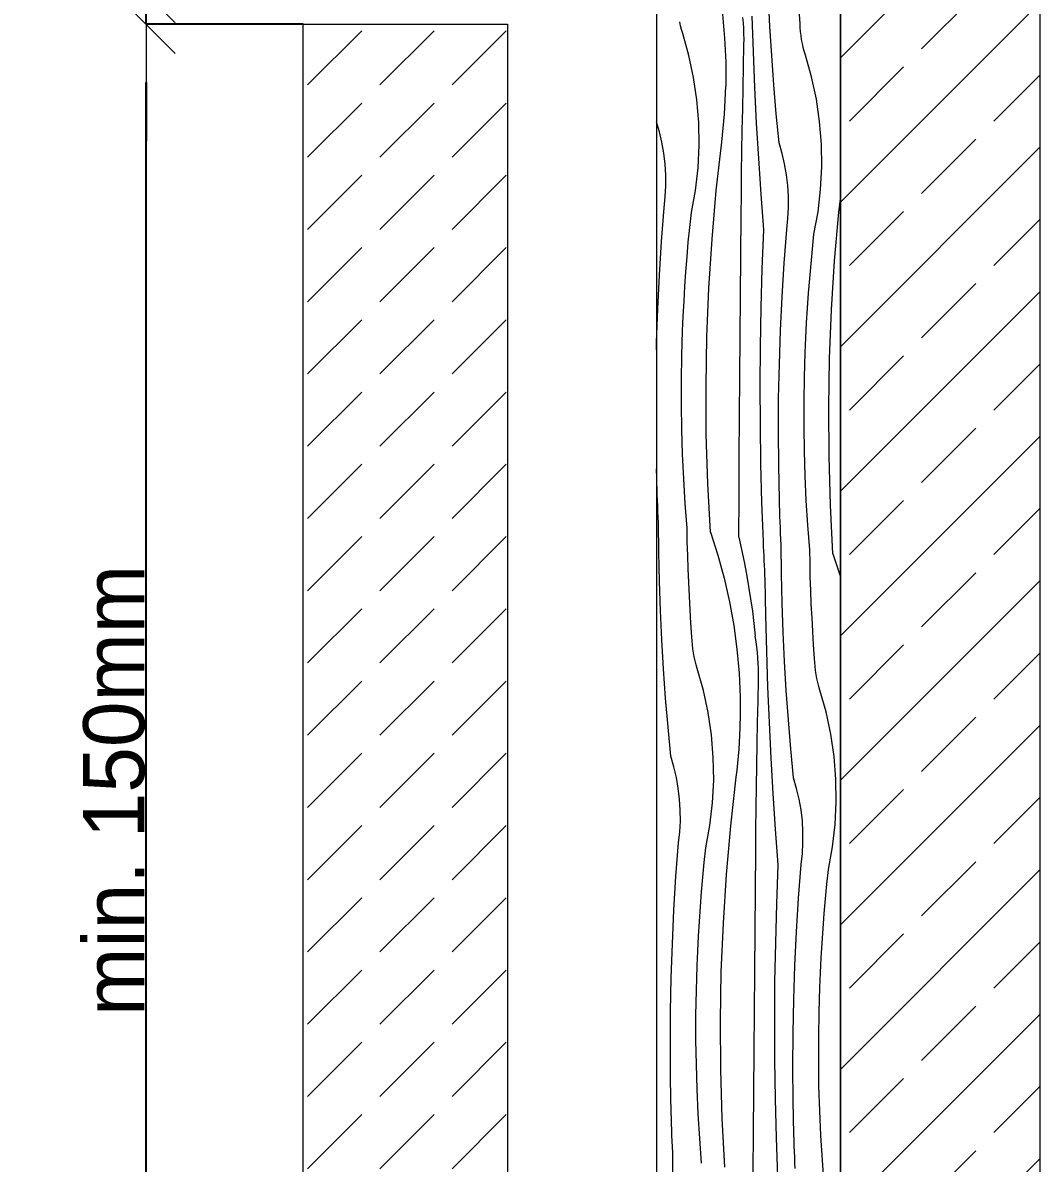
# Model space of a CAD drawing. Header units: millimetres. Extents: x -7826 to 55813, y 465 to 25965.
# Drawn here: x 48603 to 49599, y 6518 to 7634 of the extents above; entities that cross this region are included whole.
import ezdxf

# ---------------------------------------------------------------- set-up
doc = ezdxf.new("R2010")
doc.units = ezdxf.units.MM
doc.layers.add('2D Drafting - General2', color=251, linetype='Continuous', lineweight=15)
doc.layers.add('2D Drafting - General81', color=251, linetype='Continuous', lineweight=20)
doc.layers.add('Wymiarowanie', color=7, linetype='Continuous')
doc.styles.add('GENERATED_STYLE_3', font='kartika.ttf')
doc.dimstyles.new('GENERATED_STYLE__7', dxfattribs={"dimtxt": 60.000002, "dimasz": 57, "dimexe": 0.18, "dimexo": 0, "dimgap": 0.09, "dimtad": 1, "dimdec": 1, "dimlfac": 0.1, "dimzin": 0, "dimdsep": 46, "dimtxsty": 'GENERATED_STYLE_3', "dimblk": 'ARROWHEAD_6', "dimblk1": 'ARROWHEAD_6', "dimblk2": 'ARROWHEAD_6', "dimcen": 0.09, "dimclrd": 161, "dimclre": 161, "dimclrt": 161, "dimadec": 0, "dimazin": 0, "dimtfac": 1, "dimtdec": 4, "dimtmove": 0, "dimatfit": 3, "dimfxl": 0, "dimtolj": 1, "dimtzin": 0, "dimarcsym": 0})

# ---------------------------------------------------------------- blocks, each defined once
blk = doc.blocks.new('*X18')
at = {"layer": '2D Drafting - General81', "linetype": 'Continuous'}
for p, q in [((-49469.1, 56272.4), (-49470.4, 56300.9)), ((-49515.6, 56284.4), (-49513.5, 56261)), ((-49495.1, 56275.8), (-49495.6, 56281.2)), ((-49485.3, 56247.6), (-49486.5, 56282.5)), ((-49439.6, 56275.3), (-49440.6, 56288.5)), ((-49556.6, 56273), (-49557.4, 56276.8)), ((-49555.6, 56269.2), (-49556.6, 56273)), ((-49494.8, 56270.5), (-49495.1, 56275.8)), ((-49494.6, 56265.1), (-49494.8, 56270.5)), ((-49467.4, 56243.9), (-49469.1, 56272.4)), ((-49439.5, 56271.3), (-49439.6, 56275.3)), ((-49439.2, 56267.4), (-49439.5, 56271.3)), ((-49554.5, 56265.4), (-49555.6, 56269.2)), ((-49548.4, 56244), (-49554.5, 56265.4)), ((-49513.5, 56261), (-49512.4, 56237.5)), ((-49494.5, 56259.7), (-49494.6, 56265.1)), ((-49494.6, 56254.3), (-49494.5, 56259.7)), ((-49438.7, 56263.5), (-49439.2, 56267.4)), ((-49438.1, 56259.6), (-49438.7, 56263.5)), ((-49437.4, 56255.7), (-49438.1, 56259.6)), ((-49495, 56233.4), (-49494.6, 56254.3)), ((-49483.9, 56212.7), (-49485.3, 56247.6)), ((-49436.5, 56251.8), (-49437.4, 56255.7)), ((-49435.5, 56248), (-49436.5, 56251.8)), ((-49434.4, 56244.2), (-49435.5, 56248)), ((-49543.8, 56222.4), (-49548.4, 56244)), ((-49512.4, 56237.5), (-49512.4, 56214)), ((-49465.3, 56215.3), (-49467.4, 56243.9)), ((-49428.4, 56222.9), (-49434.4, 56244.2)), ((-49495.4, 56212.5), (-49495, 56233.4)), ((-49540.6, 56200.4), (-49543.8, 56222.4)), ((-49463, 56186.9), (-49465.3, 56215.3)), ((-49423.7, 56201.2), (-49428.4, 56222.9)), ((-49512.8, 56200.2), (-49512.5, 56207.1)), ((-49512.5, 56207.1), (-49512.4, 56214)), ((-49495.8, 56191.6), (-49495.4, 56212.5)), ((-49482.2, 56177.8), (-49483.9, 56212.7)), ((-49538.8, 56178.3), (-49540.6, 56200.4)), ((-49513.6, 56186.5), (-49513.2, 56193.4)), ((-49513.2, 56193.4), (-49512.8, 56200.2)), ((-49420.5, 56179.2), (-49423.7, 56201.2)), ((-49514.1, 56179.7), (-49513.6, 56186.5)), ((-49496.2, 56170.8), (-49495.8, 56191.6)), ((-49460.2, 56158.4), (-49463, 56186.9)), ((-49577.3, 56169.3), (-49580.1, 56178.9)), ((-49538.4, 56156.1), (-49538.8, 56178.3)), ((-49515.5, 56166), (-49514.8, 56172.8)), ((-49514.8, 56172.8), (-49514.1, 56179.7)), ((-49496.5, 56149.9), (-49496.2, 56170.8)), ((-49480.1, 56143), (-49482.2, 56177.8)), ((-49418.7, 56157.1), (-49420.5, 56179.2)), ((-49574.8, 56158.9), (-49577.3, 56169.3)), ((-49573, 56148.3), (-49574.8, 56158.9)), ((-49521.6, 56111.6), (-49516.3, 56159.2)), ((-49516.3, 56159.2), (-49515.5, 56166)), ((-49457.2, 56148.1), (-49460.2, 56158.4)), ((-49571.7, 56137.6), (-49573, 56148.3)), ((-49539.5, 56134), (-49538.4, 56156.1)), ((-49496.8, 56129), (-49496.5, 56149.9)), ((-49454.8, 56137.7), (-49457.2, 56148.1)), ((-49418.4, 56135), (-49418.7, 56157.1)), ((-49571.1, 56126.9), (-49571.7, 56137.6)), ((-49477.8, 56108.2), (-49480.1, 56143)), ((-49452.9, 56127.1), (-49454.8, 56137.7)), ((-49571.1, 56116.2), (-49571.1, 56126.9)), ((-49542.1, 56111.9), (-49539.5, 56134)), ((-49497, 56108.1), (-49496.8, 56129)), ((-49451.7, 56116.5), (-49452.9, 56127.1)), ((-49419.5, 56112.8), (-49418.4, 56135)), ((-49571.6, 56105.5), (-49571.1, 56116.2)), ((-49451, 56105.8), (-49451.7, 56116.5)), ((-49572.8, 56094.8), (-49571.6, 56105.5)), ((-49546, 56090.1), (-49542.1, 56111.9)), ((-49525.8, 56064), (-49521.6, 56111.6)), ((-49497.2, 56087.2), (-49497, 56108.1)), ((-49475.2, 56073.3), (-49477.8, 56108.2)), ((-49451, 56095), (-49451, 56105.8)), ((-49422, 56090.8), (-49419.5, 56112.8)), ((-49401.6, 56090.5), (-49400.1, 56103.3)), ((-49575.3, 56061.9), (-49572.8, 56094.8)), ((-49451.6, 56084.3), (-49451, 56095)), ((-49547.6, 56075.7), (-49546, 56090.1)), ((-49497.6, 56047.8), (-49497.2, 56087.2)), ((-49452.7, 56073.7), (-49451.6, 56084.3)), ((-49426, 56068.9), (-49422, 56090.8)), ((-49405.8, 56042.8), (-49401.6, 56090.5)), ((-49549, 56061.2), (-49547.6, 56075.7)), ((-49476.7, 56035.2), (-49475.2, 56073.3)), ((-49455.2, 56040.7), (-49452.7, 56073.7)), ((-49577.3, 56028.9), (-49575.3, 56061.9)), ((-49550.2, 56046.8), (-49549, 56061.2)), ((-49528.9, 56016.3), (-49525.8, 56064)), ((-49427.5, 56054.5), (-49426, 56068.9)), ((-49551.4, 56032.3), (-49550.2, 56046.8)), ((-49497.9, 56008.5), (-49497.6, 56047.8)), ((-49428.9, 56040.1), (-49427.5, 56054.5)), ((-49457.2, 56007.7), (-49455.2, 56040.7)), ((-49430.2, 56025.6), (-49428.9, 56040.1)), ((-49408.8, 55995.1), (-49405.8, 56042.8)), ((-49578.9, 55995.9), (-49577.3, 56028.9)), ((-49552.4, 56017.9), (-49551.4, 56032.3)), ((-49477.7, 55997.1), (-49476.7, 56035.2)), ((-49431.3, 56011.2), (-49430.2, 56025.6)), ((-49553.2, 56003.4), (-49552.4, 56017.9)), ((-49530.9, 55968.5), (-49528.9, 56016.3)), ((-49554, 55988.9), (-49553.2, 56003.4)), ((-49498.2, 55969.2), (-49497.9, 56008.5)), ((-49458.8, 55974.7), (-49457.2, 56007.7)), ((-49432.3, 55996.7), (-49431.3, 56011.2)), ((-49580, 55962.9), (-49578.9, 55995.9)), ((-49478.4, 55958.9), (-49477.7, 55997.1)), ((-49433.2, 55982.2), (-49432.3, 55996.7)), ((-49410.8, 55947.3), (-49408.8, 55995.1)), ((-49554.6, 55974.4), (-49554, 55988.9)), ((-49433.9, 55967.7), (-49433.2, 55982.2)), ((-49555.3, 55950.2), (-49554.6, 55974.4)), ((-49498.5, 55929.8), (-49498.2, 55969.2)), ((-49459.9, 55941.7), (-49458.8, 55974.7)), ((-49580.1, 55955.8), (-49580, 55962.9)), ((-49531.7, 55920.7), (-49530.9, 55968.5)), ((-49478.6, 55920.8), (-49478.4, 55958.9)), ((-49434.5, 55953.2), (-49433.9, 55967.7)), ((-49555.7, 55926.1), (-49555.3, 55950.2)), ((-49435.3, 55929.1), (-49434.5, 55953.2)), ((-49411.6, 55899.5), (-49410.8, 55947.3)), ((-49460.6, 55908.6), (-49459.9, 55941.7)), ((-49555.7, 55902), (-49555.7, 55926.1)), ((-49498.8, 55890.5), (-49498.5, 55929.8)), ((-49435.6, 55904.9), (-49435.3, 55929.1)), ((-49531.4, 55872.9), (-49531.7, 55920.7)), ((-49478.4, 55882.6), (-49478.6, 55920.8)), ((-49555.3, 55877.8), (-49555.7, 55902)), ((-49460.8, 55875.6), (-49460.6, 55908.6)), ((-49435.6, 55880.8), (-49435.6, 55904.9)), ((-49499.1, 55851.1), (-49498.8, 55890.5)), ((-49411.3, 55851.7), (-49411.6, 55899.5)), ((-49477.9, 55844.4), (-49478.4, 55882.6)), ((-49435.3, 55856.6), (-49435.6, 55880.8)), ((-49554.6, 55853.7), (-49555.3, 55877.8)), ((-49530, 55825.1), (-49531.4, 55872.9)), ((-49460.5, 55842.6), (-49460.8, 55875.6)), ((-49553.5, 55829.5), (-49554.6, 55853.7)), ((-49499.4, 55811.8), (-49499.1, 55851.1)), ((-49434.5, 55832.5), (-49435.3, 55856.6)), ((-49409.9, 55803.9), (-49411.3, 55851.7)), ((-49579.9, 55830.7), (-49580.1, 55839.4)), ((-49476.9, 55806.3), (-49477.9, 55844.4)), ((-49459.9, 55809.5), (-49460.5, 55842.6)), ((-49579.8, 55825.1), (-49579.9, 55830.7)), ((-49579.6, 55819.6), (-49579.8, 55825.1)), ((-49552.1, 55805.4), (-49553.5, 55829.5)), ((-49527.4, 55777.3), (-49530, 55825.1)), ((-49433.5, 55808.4), (-49434.5, 55832.5)), ((-49579.4, 55814), (-49579.6, 55819.6)), ((-49579.2, 55808.5), (-49579.4, 55814)), ((-49579, 55802.9), (-49579.2, 55808.5)), ((-49578.8, 55797.4), (-49579, 55802.9)), ((-49550.3, 55781.4), (-49552.1, 55805.4)), ((-49499.6, 55772.4), (-49499.4, 55811.8)), ((-49475.5, 55768.2), (-49476.9, 55806.3)), ((-49459.7, 55804), (-49459.9, 55809.5)), ((-49459.5, 55798.4), (-49459.7, 55804)), ((-49432, 55784.3), (-49433.5, 55808.4)), ((-49407.4, 55756.2), (-49409.9, 55803.9)), ((-49578.6, 55791.8), (-49578.8, 55797.4)), ((-49578.3, 55786.3), (-49578.6, 55791.8)), ((-49459.3, 55792.9), (-49459.5, 55798.4)), ((-49459.2, 55787.3), (-49459.3, 55792.9)), ((-49578, 55757.7), (-49578.3, 55786.3)), ((-49550, 55768), (-49550.3, 55781.4)), ((-49458.9, 55781.8), (-49459.2, 55787.3)), ((-49458.7, 55776.2), (-49458.9, 55781.8)), ((-49430.2, 55760.2), (-49432, 55784.3)), ((-49549.6, 55754.7), (-49550, 55768)), ((-49527.4, 55777.3), (-49520.2, 55755)), ((-49499.6, 55772.4), (-49496.9, 55760.5)), ((-49475.3, 55763.5), (-49475.5, 55768.2)), ((-49458.5, 55770.7), (-49458.7, 55776.2)), ((-49458.2, 55765.1), (-49458.5, 55770.7)), ((-49577.3, 55729.2), (-49578, 55757.7)), ((-49496.9, 55760.5), (-49494.4, 55748.5)), ((-49475.1, 55758.8), (-49475.3, 55763.5)), ((-49474.9, 55754.2), (-49475.1, 55758.8)), ((-49457.9, 55736.6), (-49458.2, 55765.1)), ((-49429.9, 55746.9), (-49430.2, 55760.2)), ((-49549.2, 55741.4), (-49549.6, 55754.7)), ((-49520.2, 55755), (-49514, 55732.3)), ((-49494.4, 55748.5), (-49492.1, 55736.4)), ((-49474.7, 55749.5), (-49474.9, 55754.2)), ((-49474.4, 55744.8), (-49474.7, 55749.5)), ((-49429.6, 55733.6), (-49429.9, 55746.9)), ((-49407.4, 55756.2), (-49400.1, 55733.8)), ((-49548.6, 55728.1), (-49549.2, 55741.4)), ((-49492.1, 55736.4), (-49490, 55724.3)), ((-49474.2, 55740.1), (-49474.4, 55744.8)), ((-49474, 55735.5), (-49474.2, 55740.1)), ((-49473.7, 55730.8), (-49474, 55735.5)), ((-49457.2, 55708), (-49457.9, 55736.6)), ((-49576.3, 55700.6), (-49577.3, 55729.2)), ((-49548, 55714.8), (-49548.6, 55728.1)), ((-49514, 55732.3), (-49508.8, 55709.3)), ((-49490, 55724.3), (-49488, 55712.2)), ((-49473.2, 55695.9), (-49473.7, 55730.8)), ((-49429.1, 55720.2), (-49429.6, 55733.6)), ((-49400.1, 55733.8), (-49400.1, 55733.7)), ((-49547.3, 55701.5), (-49548, 55714.8)), ((-49488, 55712.2), (-49486.3, 55700.1)), ((-49428.6, 55706.9), (-49429.1, 55720.2)), ((-49546.4, 55688.2), (-49547.3, 55701.5)), ((-49508.8, 55709.3), (-49504.6, 55686.2)), ((-49456.2, 55679.4), (-49457.2, 55708)), ((-49427.9, 55693.6), (-49428.6, 55706.9)), ((-49574.9, 55672), (-49576.3, 55700.6)), ((-49486.3, 55700.1), (-49484.8, 55687.9)), ((-49472.3, 55661), (-49473.2, 55695.9)), ((-49427.2, 55680.3), (-49427.9, 55693.6)), ((-49545.5, 55674.9), (-49546.4, 55688.2)), ((-49504.6, 55686.2), (-49501.4, 55662.9)), ((-49484.8, 55687.9), (-49483.5, 55675.7)), ((-49454.8, 55650.9), (-49456.2, 55679.4)), ((-49426.4, 55667), (-49427.2, 55680.3)), ((-49573.2, 55643.5), (-49574.9, 55672)), ((-49545.3, 55671), (-49545.5, 55674.9)), ((-49545, 55667), (-49545.3, 55671)), ((-49482.6, 55670.4), (-49483.5, 55675.7)), ((-49481.9, 55665), (-49482.6, 55670.4)), ((-49544.6, 55663.1), (-49545, 55667)), ((-49544, 55659.2), (-49544.6, 55663.1)), ((-49543.2, 55655.3), (-49544, 55659.2)), ((-49501.4, 55662.9), (-49499.3, 55639.5)), ((-49481.4, 55659.7), (-49481.9, 55665)), ((-49480.9, 55654.3), (-49481.4, 55659.7)), ((-49471.1, 55626.1), (-49472.3, 55661)), ((-49425.4, 55653.7), (-49426.4, 55667)), ((-49542.4, 55651.5), (-49543.2, 55655.3)), ((-49541.4, 55647.7), (-49542.4, 55651.5)), ((-49540.2, 55643.9), (-49541.4, 55647.7)), ((-49480.6, 55648.9), (-49480.9, 55654.3)), ((-49480.4, 55643.6), (-49480.6, 55648.9)), ((-49453.1, 55622.3), (-49454.8, 55650.9)), ((-49425.3, 55649.8), (-49425.4, 55653.7)), ((-49424.9, 55645.9), (-49425.3, 55649.8)), ((-49424.5, 55641.9), (-49424.9, 55645.9)), ((-49571.2, 55615), (-49573.2, 55643.5)), ((-49534.2, 55622.5), (-49540.2, 55643.9)), ((-49499.3, 55639.5), (-49498.2, 55616)), ((-49480.3, 55638.2), (-49480.4, 55643.6)), ((-49480.4, 55632.8), (-49480.3, 55638.2)), ((-49423.9, 55638), (-49424.5, 55641.9)), ((-49423.2, 55634.2), (-49423.9, 55638)), ((-49422.3, 55630.3), (-49423.2, 55634.2)), ((-49480.8, 55611.9), (-49480.4, 55632.8)), ((-49469.7, 55591.2), (-49471.1, 55626.1)), ((-49421.3, 55626.5), (-49422.3, 55630.3)), ((-49420.2, 55622.7), (-49421.3, 55626.5)), ((-49414.1, 55601.4), (-49420.2, 55622.7)), ((-49568.8, 55586.5), (-49571.2, 55615)), ((-49529.6, 55600.8), (-49534.2, 55622.5)), ((-49498.2, 55616), (-49498.1, 55592.5)), ((-49481.2, 55591), (-49480.8, 55611.9)), ((-49451.1, 55593.8), (-49453.1, 55622.3)), ((-49526.4, 55578.9), (-49529.6, 55600.8)), ((-49409.5, 55579.7), (-49414.1, 55601.4)), ((-49498.3, 55585.6), (-49498.1, 55592.5)), ((-49481.6, 55570.1), (-49481.2, 55591)), ((-49468, 55556.3), (-49469.7, 55591.2)), ((-49448.7, 55565.4), (-49451.1, 55593.8)), ((-49566.1, 55558.1), (-49568.8, 55586.5)), ((-49524.6, 55556.8), (-49526.4, 55578.9)), ((-49499, 55571.9), (-49498.6, 55578.7)), ((-49498.6, 55578.7), (-49498.3, 55585.6)), ((-49406.3, 55557.7), (-49409.5, 55579.7)), ((-49499.4, 55565), (-49499, 55571.9)), ((-49482, 55549.2), (-49481.6, 55570.1)), ((-49563.1, 55547.8), (-49566.1, 55558.1)), ((-49524.2, 55534.6), (-49524.6, 55556.8)), ((-49500.6, 55551.3), (-49499.9, 55558.1)), ((-49499.9, 55558.1), (-49499.4, 55565)), ((-49465.9, 55521.5), (-49468, 55556.3)), ((-49446, 55536.9), (-49448.7, 55565.4)), ((-49404.5, 55535.6), (-49406.3, 55557.7)), ((-49560.6, 55537.3), (-49563.1, 55547.8)), ((-49502.1, 55537.6), (-49501.3, 55544.5)), ((-49501.3, 55544.5), (-49500.6, 55551.3)), ((-49482.3, 55528.4), (-49482, 55549.2)), ((-49558.8, 55526.8), (-49560.6, 55537.3)), ((-49525.3, 55512.5), (-49524.2, 55534.6)), ((-49507.4, 55490.1), (-49502.1, 55537.6)), ((-49443, 55526.6), (-49446, 55536.9)), ((-49404.2, 55513.4), (-49404.5, 55535.6)), ((-49557.5, 55516.1), (-49558.8, 55526.8)), ((-49482.5, 55507.5), (-49482.3, 55528.4)), ((-49440.5, 55516.2), (-49443, 55526.6)), ((-49556.9, 55505.4), (-49557.5, 55516.1)), ((-49527.9, 55490.4), (-49525.3, 55512.5)), ((-49463.6, 55486.6), (-49465.9, 55521.5)), ((-49438.7, 55505.6), (-49440.5, 55516.2)), ((-49405.3, 55491.3), (-49404.2, 55513.4)), ((-49556.8, 55494.7), (-49556.9, 55505.4)), ((-49482.8, 55486.6), (-49482.5, 55507.5)), ((-49437.4, 55495), (-49438.7, 55505.6)), ((-49557.4, 55484), (-49556.8, 55494.7)), ((-49531.8, 55468.6), (-49527.9, 55490.4)), ((-49511.6, 55442.5), (-49507.4, 55490.1)), ((-49436.8, 55484.2), (-49437.4, 55495)), ((-49407.8, 55469.3), (-49405.3, 55491.3)), ((-49558.6, 55473.3), (-49557.4, 55484)), ((-49483, 55465.7), (-49482.8, 55486.6)), ((-49461, 55451.8), (-49463.6, 55486.6)), ((-49436.8, 55473.5), (-49436.8, 55484.2)), ((-49561.1, 55440.4), (-49558.6, 55473.3)), ((-49533.4, 55454.2), (-49531.8, 55468.6)), ((-49437.3, 55462.8), (-49436.8, 55473.5)), ((-49411.8, 55447.4), (-49407.8, 55469.3)), ((-49483.3, 55426.3), (-49483, 55465.7)), ((-49438.5, 55452.2), (-49437.3, 55462.8)), ((-49534.7, 55439.7), (-49533.4, 55454.2)), ((-49462.5, 55413.7), (-49461, 55451.8)), ((-49441, 55419.2), (-49438.5, 55452.2)), ((-49413.3, 55433), (-49411.8, 55447.4)), ((-49563.1, 55407.4), (-49561.1, 55440.4)), ((-49536, 55425.3), (-49534.7, 55439.7)), ((-49514.7, 55394.8), (-49511.6, 55442.5)), ((-49414.7, 55418.6), (-49413.3, 55433)), ((-49537.1, 55410.8), (-49536, 55425.3)), ((-49483.7, 55387), (-49483.3, 55426.3)), ((-49538.2, 55396.3), (-49537.1, 55410.8)), ((-49463.5, 55375.6), (-49462.5, 55413.7)), ((-49443, 55386.2), (-49441, 55419.2)), ((-49415.9, 55404.1), (-49414.7, 55418.6)), ((-49564.6, 55374.4), (-49563.1, 55407.4)), ((-49417.1, 55389.6), (-49415.9, 55404.1)), ((-49539, 55381.9), (-49538.2, 55396.3)), ((-49516.7, 55347), (-49514.7, 55394.8)), ((-49418.1, 55375.2), (-49417.1, 55389.6)), ((-49539.8, 55367.4), (-49539, 55381.9)), ((-49484, 55347.6), (-49483.7, 55387)), ((-49444.6, 55353.2), (-49443, 55386.2)), ((-49565.8, 55341.3), (-49564.6, 55374.4)), ((-49540.4, 55352.9), (-49539.8, 55367.4)), ((-49464.2, 55337.4), (-49463.5, 55375.6)), ((-49419, 55360.7), (-49418.1, 55375.2)), ((-49419.7, 55346.2), (-49419, 55360.7)), ((-49541.1, 55328.7), (-49540.4, 55352.9)), ((-49517.5, 55299.2), (-49516.7, 55347)), ((-49484.3, 55308.3), (-49484, 55347.6)), ((-49445.7, 55320.2), (-49444.6, 55353.2)), ((-49420.3, 55331.7), (-49419.7, 55346.2)), ((-49566.4, 55308.3), (-49565.8, 55341.3)), ((-49464.4, 55299.2), (-49464.2, 55337.4)), ((-49541.5, 55304.6), (-49541.1, 55328.7)), ((-49421, 55307.6), (-49420.3, 55331.7)), ((-49446.4, 55287.1), (-49445.7, 55320.2)), ((-49566.6, 55275.3), (-49566.4, 55308.3)), ((-49541.5, 55280.4), (-49541.5, 55304.6)), ((-49517.2, 55251.4), (-49517.5, 55299.2)), ((-49484.6, 55269), (-49484.3, 55308.3)), ((-49464.2, 55261.1), (-49464.4, 55299.2)), ((-49421.4, 55283.4), (-49421, 55307.6)), ((-49541.1, 55256.3), (-49541.5, 55280.4)), ((-49446.6, 55254.1), (-49446.4, 55287.1)), ((-49421.4, 55259.3), (-49421.4, 55283.4)), ((-49566.4, 55242.2), (-49566.6, 55275.3)), ((-49484.9, 55229.6), (-49484.6, 55269)), ((-49540.4, 55232.2), (-49541.1, 55256.3)), ((-49463.6, 55222.9), (-49464.2, 55261.1)), ((-49421.1, 55235.1), (-49421.4, 55259.3)), ((-49515.8, 55203.6), (-49517.2, 55251.4)), ((-49446.3, 55221), (-49446.6, 55254.1)), ((-49565.7, 55209.2), (-49566.4, 55242.2)), ((-49539.3, 55208), (-49540.4, 55232.2)), ((-49420.3, 55211), (-49421.1, 55235.1)), ((-49485.2, 55190.3), (-49484.9, 55229.6)), ((-49462.7, 55184.8), (-49463.6, 55222.9)), ((-49445.7, 55188), (-49446.3, 55221)), ((-49419.2, 55186.9), (-49420.3, 55211)), ((-49565.6, 55203.6), (-49565.7, 55209.2)), ((-49565.4, 55198.1), (-49565.6, 55203.6)), ((-49537.9, 55183.9), (-49539.3, 55208)), ((-49513.2, 55155.8), (-49515.8, 55203.6)), ((-49565.2, 55192.5), (-49565.4, 55198.1)), ((-49565, 55187), (-49565.2, 55192.5)), ((-49485.4, 55150.9), (-49485.2, 55190.3)), ((-49445.5, 55182.5), (-49445.7, 55188)), ((-49564.8, 55181.4), (-49565, 55187)), ((-49564.6, 55175.9), (-49564.8, 55181.4)), ((-49536.1, 55159.8), (-49537.9, 55183.9)), ((-49461.3, 55146.7), (-49462.7, 55184.8)), ((-49445.3, 55176.9), (-49445.5, 55182.5)), ((-49445.1, 55171.4), (-49445.3, 55176.9)), ((-49417.8, 55162.8), (-49419.2, 55186.9)), ((-49564.3, 55170.3), (-49564.6, 55175.9)), ((-49564.1, 55164.8), (-49564.3, 55170.3)), ((-49444.9, 55165.8), (-49445.1, 55171.4)), ((-49444.7, 55160.3), (-49444.9, 55165.8)), ((-49563.8, 55136.2), (-49564.1, 55164.8)), ((-49444.5, 55154.7), (-49444.7, 55160.3)), ((-49416, 55138.7), (-49417.8, 55162.8))]:
    blk.add_line(p, q, dxfattribs=at)
blk = doc.blocks.new('Wype_nienie_23')
at = {"layer": '2D Drafting - General2', "linetype": 'Continuous'}
for p, q in [((-49580.1, 58144.2), (-49580.1, 54434.6)), ((-49400.1, 54434.6), (-49400.1, 58144.2))]:
    blk.add_line(p, q, dxfattribs=at)
at = {"layer": '2D Drafting - General81', "linetype": 'Continuous'}
blk.add_blockref('*X18', (0, 0), dxfattribs=at)
blk = doc.blocks.new('ARROWHEAD_6')
at = {"color": 0, "linetype": 'Continuous', "lineweight": 0}
for p, q in [((-0.5, -0.5), (0.5, 0.5)), ((0, 0), (-1, 0))]:
    blk.add_line(p, q, dxfattribs=at)
blk = doc.blocks.new('*D87')
at = {"layer": 'Defpoints', "color": 0, "linetype": 'Continuous'}
for p in [(48724, 7632.9), (48878, 7632.9), (48872.9, 6133.3)]:
    blk.add_point(p, dxfattribs=at)
at = {"layer": 'Wymiarowanie', "color": 161, "linetype": 'Continuous', "lineweight": -2}
for p, q in [((48878, 7632.9), (48723.8, 7632.9)), ((48724, 6190.3), (48724, 7575.9)), ((48872.9, 6133.3), (48723.8, 6133.3))]:
    blk.add_line(p, q, dxfattribs=at)
at = {"layer": 'Wymiarowanie', "color": 161, "linetype": 'Continuous', "lineweight": -2, "xscale": 56.99999999999999, "yscale": 56.99999999999999, "zscale": 56.99999999999999}
for p, rotation in [((48724, 7632.9), 90), ((48724, 6133.3), 270)]:
    blk.add_blockref('ARROWHEAD_6', p, dxfattribs=dict(at, rotation=rotation))
at = {"layer": 'Wymiarowanie', "color": 161, "linetype": 'Continuous', "lineweight": 25, "insert": (48692.9, 6883.1), "char_height": 60, "attachment_point": 5, "rotation": 90, "style": 'GENERATED_STYLE_3'}
blk.add_mtext('\\A1;min. 150mm', dxfattribs=at)
blk = doc.blocks.new('*D116')
at = {"layer": 'Defpoints', "color": 0, "linetype": 'Continuous'}
for p in [(48724, 7662.9), (48878, 7662.9), (48878, 7632.9)]:
    blk.add_point(p, dxfattribs=at)
at = {"layer": 'Wymiarowanie', "color": 161, "linetype": 'Continuous', "lineweight": -2}
for p, q in [((48724, 7719.9), (48724, 7886.2)), ((48878, 7662.9), (48723.8, 7662.9)), ((48724, 7632.9), (48724, 7662.9)), ((48878, 7632.9), (48723.8, 7632.9)), ((48724, 7575.9), (48724, 7518.9))]:
    blk.add_line(p, q, dxfattribs=at)
at = {"layer": 'Wymiarowanie', "color": 161, "linetype": 'Continuous', "lineweight": -2, "xscale": 56.99999999999999, "yscale": 56.99999999999999, "zscale": 56.99999999999999}
for p, rotation in [((48724, 7662.9), 270), ((48724, 7632.9), 90)]:
    blk.add_blockref('ARROWHEAD_6', p, dxfattribs=dict(at, rotation=rotation))
at = {"layer": 'Wymiarowanie', "color": 161, "linetype": 'Continuous', "lineweight": 25, "insert": (48692.9, 7831.5), "char_height": 60, "attachment_point": 5, "rotation": 90, "style": 'GENERATED_STYLE_3'}
blk.add_mtext('\\A1;3.0', dxfattribs=at)

msp = doc.modelspace()

# ---------------------------------------------------------------- hatches: boundary and pattern name
at = {"layer": '2D Drafting - General81', "linetype": 'Continuous'}
h = msp.add_hatch(dxfattribs=at)
h.set_pattern_fill('SOLID___DASHED', color=256, style=0, pattern_type=2)
h.set_pattern_definition([(45, (98803.87, -48641.55), (-70.71068, 70.71068), []), (45, (98768.52, -48606.2), (-70.71068, 70.71068), [75, -25])])
h.paths.add_polyline_path([(49403.76, 5793.05), (49599.3, 5793.05), (49599.3, 9502.67), (49403.76, 9502.67)])
h = msp.add_hatch(dxfattribs=at)
h.set_pattern_fill('BETON', color=256, style=0, pattern_type=2)
h.set_pattern_definition([(45, (98803.87, -48641.55), (-70.71068, 70.71068), [75, -25]), (45, (98803.87, -48570.84), (-70.71068, 70.71068), [75, -25])])
h.paths.add_polyline_path([(48877.99, 7632.86), (49077.99, 7632.86), (49077.99, 5793.05), (48877.99, 5793.05)])

# ---------------------------------------------------------------- linework, layer by layer
at = {"layer": '2D Drafting - General2', "linetype": 'Continuous', "flags": 128}
for points in [[(49403.76, 5793.05), (49599.3, 5793.05), (49599.3, 9502.67), (49403.76, 9502.67)], [(48877.99, 7632.86), (49077.99, 7632.86), (49077.99, 5793.05), (48877.99, 5793.05)]]:
    msp.add_lwpolyline(points, close=True, dxfattribs=at)

# ---------------------------------------------------------------- block references
at = {"layer": '2D Drafting - General81', "linetype": 'Continuous'}
msp.add_blockref('Wype_nienie_23', (98803.87, -48641.55), dxfattribs=at)

# ---------------------------------------------------------------- dimensions: what is measured, and where the dimension line sits
at = {"layer": 'Wymiarowanie', "color": 161, "linetype": 'Continuous', "lineweight": 25}
dim = msp.add_linear_dim(base=(48724.01, 7662.86), p1=(48877.99, 7632.86), p2=(48877.99, 7662.86), angle=90, dimstyle='GENERATED_STYLE__7', dxfattribs=at)
dim.commit()
dim.dimension.update_dxf_attribs({"geometry": '*D116', "text_midpoint": (48692.87, 7831.53)})
dim = msp.add_linear_dim(base=(48724.01, 7632.86), p1=(48872.9, 6133.28), p2=(48877.99, 7632.86), angle=90, text='min. 150mm', dimstyle='GENERATED_STYLE__7', dxfattribs=at)
dim.commit()
dim.dimension.update_dxf_attribs({"geometry": '*D87', "text_midpoint": (48692.87, 6883.07)})

doc.saveas('drawing.dxf')
